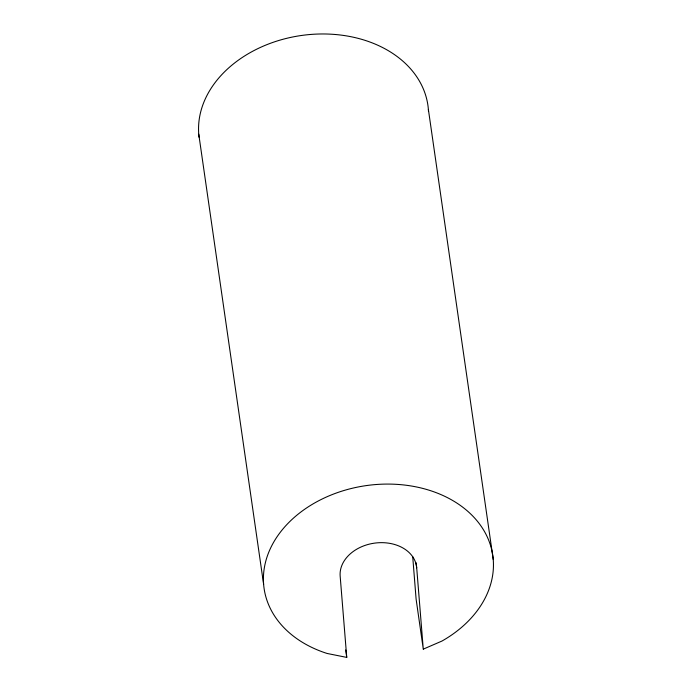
<?xml version="1.0" encoding="UTF-8"?>
<svg xmlns="http://www.w3.org/2000/svg" width="692" height="692" viewBox="0 0 692 692"><rect width="100%" height="100%" fill="white"/><g stroke="black" fill="none" stroke-linecap="round" stroke-linejoin="round"><path stroke-width="1.04" d="M423.279 649.139L441.928 641.069A115.529 87.192 -8.2 0 0 461.858 506.535A115.529 87.192 -8.2 0 0 285.96 525.522A115.529 87.192 -8.2 0 0 327.117 653.464L346.744 657.4L340.161 576.073A38.51 29.064 -8.2 0 1 376.085 542.943A38.51 29.064 -8.2 0 1 416.696 567.803L423.279 649.139L416.108 599.116L412.7 556.532M428.374 109.431L493.24 559.543M415.935 562.484L416.696 567.803M345.671 649.952L346.744 657.4M198.76 134.222L263.626 584.333M199.08 137.293A115.529 87.192 -8.2 0 1 305.855 34.92A115.529 87.192 -8.2 0 1 428.512 111.481"/></g></svg>
